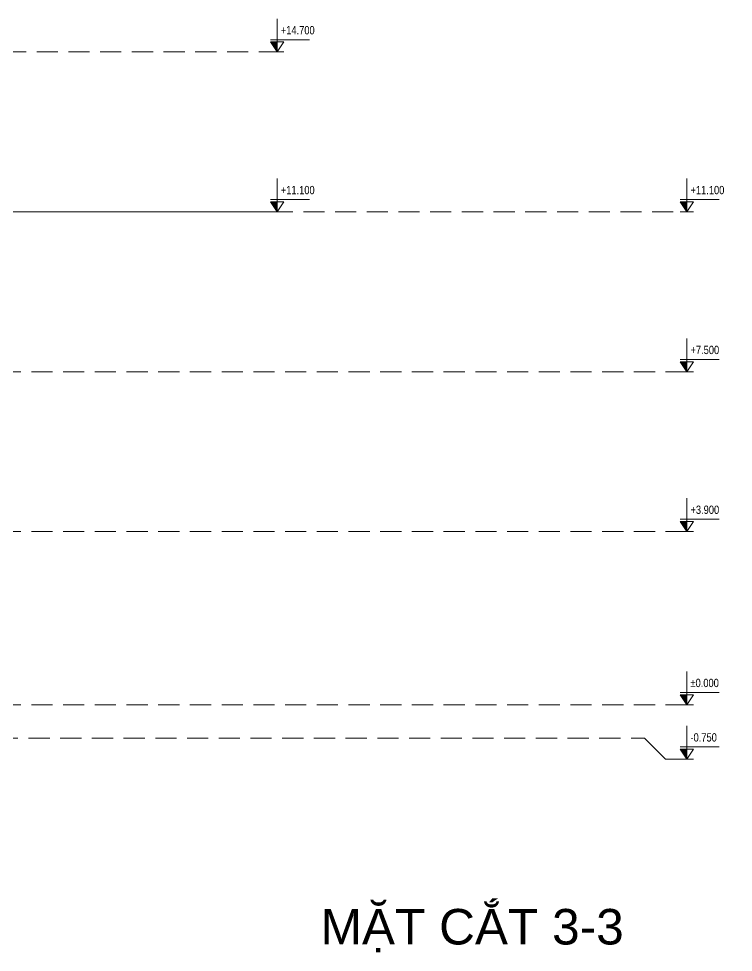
# Model space of a CAD drawing. Header units: millimetres. Extents: x -20510 to 108935, y -243239 to 20306.
# Drawn here: x 65783 to 81883, y -69577 to -48550 of the extents above; entities that cross this region are included whole.
import ezdxf
from ezdxf.enums import TextEntityAlignment as Align

# ---------------------------------------------------------------- set-up
doc = ezdxf.new("R2010")
doc.units = ezdxf.units.MM
doc.linetypes.add('Hidden', pattern=[714.375, 476.25, -238.125])
doc.layers.add('A-FLOR-LEVL', color=8, linetype='Continuous', lineweight=9)
doc.styles.add('Arial', font='arial.ttf', dxfattribs={"width": 0.8, "height": 250})
doc.styles.add('UNICODE_TITLE', font='arial.ttf')

# ---------------------------------------------------------------- blocks, each defined once
blk = doc.blocks.new('Level - _-000-1742762-MẶT CẮT 3-3')
at = {"layer": 'A-FLOR-LEVL'}
blk.add_hatch(color=256, dxfattribs=at).paths.add_polyline_path([(15834, 225), (15834, 0), (15684, 225)])
for p, q in [((15834, 0), (15834, 750)), ((15684, 277), (16563, 277)), ((15834, 0), (15684, 225)), ((15684, 225), (15984, 225)), ((15834, 225), (15684, 225)), ((15684, 225), (15834, 0)), ((15834, 0), (15984, 225)), ((15834, 0), (15834, 225)), ((15684, 0), (15984, 0))]:
    blk.add_line(p, q, dxfattribs=at)
blk = doc.blocks.new('Level - 000_-1742766-MẶT CẮT 3-3')
at = {"layer": 'A-FLOR-LEVL'}
blk.add_hatch(color=256, dxfattribs=at).paths.add_polyline_path([(15834, 4125), (15834, 3900), (15684, 4125)])
for p, q in [((15834, 3900), (15834, 4650)), ((15684, 4177), (16563, 4177)), ((15834, 3900), (15684, 4125)), ((15684, 4125), (15984, 4125)), ((15834, 4125), (15684, 4125)), ((15684, 4125), (15834, 3900)), ((15834, 3900), (15984, 4125)), ((15834, 3900), (15834, 4125)), ((15684, 3900), (15984, 3900))]:
    blk.add_line(p, q, dxfattribs=at)

msp = doc.modelspace()

# ---------------------------------------------------------------- linework, layer by layer
at = {"layer": 'A-FLOR-LEVL', "linetype": 'Hidden'}
for p, q in [((49760, -49300), (71604.5, -49300)), ((49760, -52900), (71604.5, -52900)), ((62195.1, -52900), (80834.3, -52900)), ((80834.3, -56500), (62195.1, -56500)), ((80834.3, -60100), (62195.1, -60100)), ((80834.3, -64000), (62195.1, -64000)), ((63147.6, -64750), (79881.8, -64750))]:
    msp.add_line(p, q, dxfattribs=at)
at = {"layer": 'A-FLOR-LEVL'}
for p, q in [((79881.8, -64750), (80358.1, -65226.2)), ((80358.1, -65226.2), (80834.3, -65226.2))]:
    msp.add_line(p, q, dxfattribs=at)

# ---------------------------------------------------------------- block references
for name, p in [('Level - 000_-1742766-MẶT CẮT 3-3', (55770.2, -53200)), ('Level - 000_-1742766-MẶT CẮT 3-3', (55770.2, -56800)), ('Level - 000_-1742766-MẶT CẮT 3-3', (65000, -56800)), ('Level - 000_-1742766-MẶT CẮT 3-3', (65000, -60400)), ('Level - 000_-1742766-MẶT CẮT 3-3', (65000, -64000)), ('Level - _-000-1742762-MẶT CẮT 3-3', (65000, -64000)), ('Level - 000_-1742766-MẶT CẮT 3-3', (65000, -69126.2))]:
    msp.add_blockref(name, p, dxfattribs=at)

# ---------------------------------------------------------------- texts
at = {"style": 'UNICODE_TITLE'}
msp.add_text('MẶT CẮT 3-3', height=800, dxfattribs=at).set_placement((76000, -69000), align=Align.MIDDLE_CENTER)

# ---------------------------------------------------------------- next in the draw order: texts
at = {"layer": 'A-FLOR-LEVL', "char_height": 187.5, "attachment_point": 1, "style": 'Arial', "bg_fill": 3, "box_fill_scale": 1.25, "bg_fill_color": 9, "bg_fill_true_color": 13158600, "bg_fill_transparency": 0}
for s, insert, width in [('+14.700', (71688, -48716), 918.734), ('+11.100', (71688, -52316), 918.734), ('+11.100', (80917.8, -52316), 918.734), ('+7.500', (80917.8, -55916), 779.24), ('+3.900', (80917.8, -59516), 779.24), ('±0.000', (80917.8, -63416), 769.62), ('-0.750', (80917.8, -64642.2), 716.709)]:
    msp.add_mtext(s, dxfattribs=dict(at, insert=insert, width=width))

# ---------------------------------------------------------------- next in the draw order: texts
for s, insert, width in [('+14.700', (71688, -48716), 918.734), ('+11.100', (71688, -52316), 918.734), ('+11.100', (80917.8, -52316), 918.734), ('+7.500', (80917.8, -55916), 779.24), ('+3.900', (80917.8, -59516), 779.24), ('-0.750', (80917.8, -64642.2), 716.709)]:
    msp.add_mtext(s, dxfattribs=dict(at, insert=insert, width=width))

doc.saveas('drawing.dxf')
